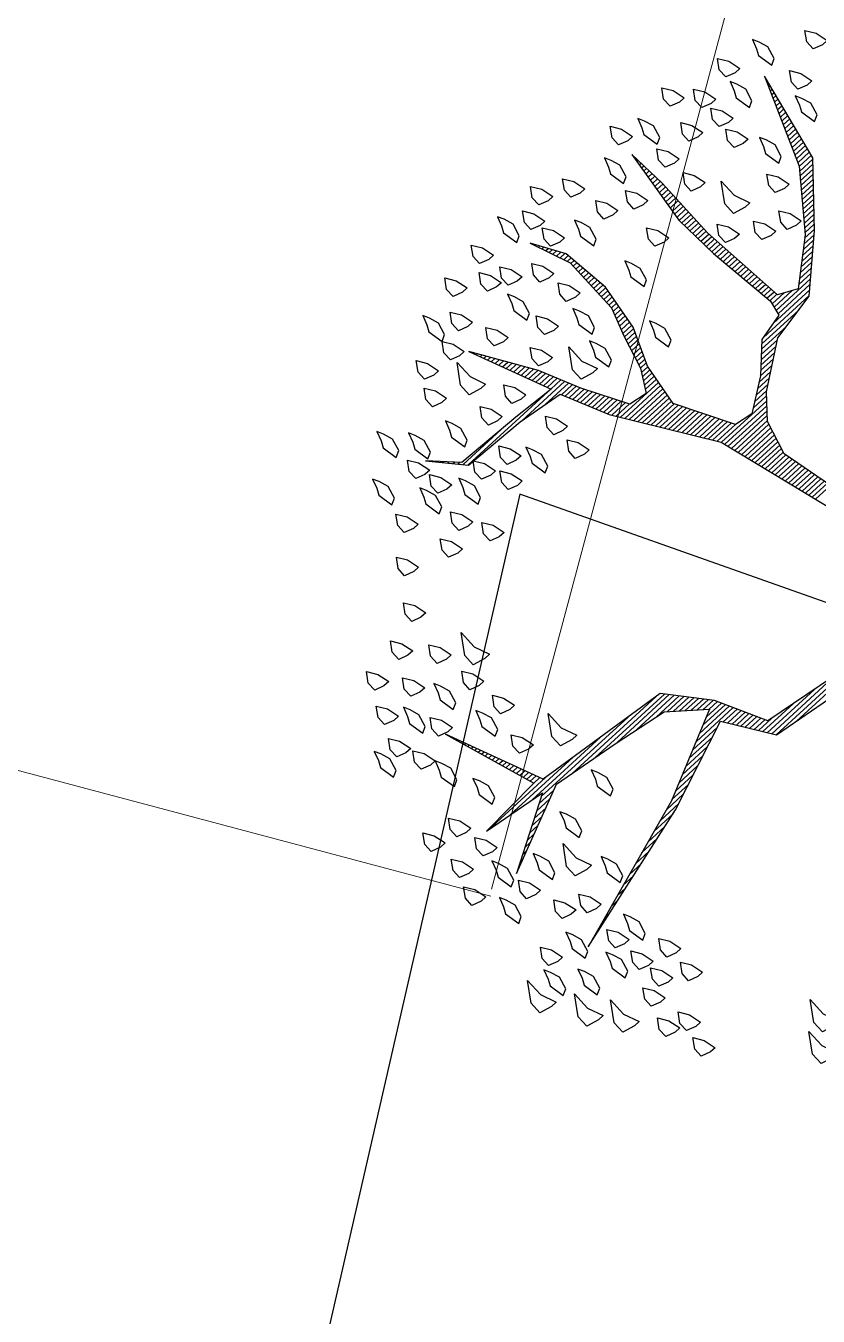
# Model space of a CAD drawing. Header units: metres. Extents: x 2 to 659295185, y -28 to 1124222152.
# Drawn here: x 654917.89 to 654931.18, y 1123193.9 to 1123215.52 of the extents above; entities that cross this region are included whole.
import ezdxf

# ---------------------------------------------------------------- set-up
doc = ezdxf.new("R2010")
doc.units = ezdxf.units.M
doc.header["$MEASUREMENT"] = 0
doc.layers.get('0').update_dxf_attribs({"linetype": 'CONTINUOUS'})
doc.layers.add('Arboles', color=3, linetype='CONTINUOUS')
doc.layers.add('MANZANA', color=30, linetype='CONTINUOUS')
doc.layers.add('LIMITE 2017 IGVSB', color=7, linetype='CONTINUOUS', lineweight=120)

# ---------------------------------------------------------------- blocks, each defined once
blk = doc.blocks.new('*X2402')
at = {"color": 0}
for p, q in [((17.5775, 17.92), (17.578, 17.92)), ((17.5814, 17.91), (17.584, 17.91)), ((17.9333, 17.91), (17.9341, 17.91)), ((17.5852, 17.9), (17.59, 17.9)), ((17.5891, 17.89), (17.596, 17.89)), ((17.5929, 17.88), (17.602, 17.88)), ((17.5967, 17.87), (17.608, 17.87)), ((17.9285, 17.87), (17.9371, 17.87)), ((17.9297, 17.88), (17.9364, 17.88)), ((17.9309, 17.89), (17.9356, 17.89)), ((17.9321, 17.9), (17.9348, 17.9)), ((17.6006, 17.86), (17.614, 17.86)), ((17.6044, 17.85), (17.62, 17.85)), ((17.6083, 17.84), (17.626, 17.84)), ((17.9249, 17.84), (17.9395, 17.84)), ((17.9261, 17.85), (17.9387, 17.85)), ((17.9273, 17.86), (17.9379, 17.86)), ((17.2621, 17.82), (17.2622, 17.82)), ((17.2663, 17.81), (17.2685, 17.81)), ((17.2706, 17.8), (17.2748, 17.8)), ((17.6121, 17.83), (17.6285, 17.83)), ((17.616, 17.82), (17.6298, 17.82)), ((17.6191, 17.81), (17.631, 17.81)), ((17.6191, 17.8), (17.6323, 17.8)), ((17.9201, 17.8), (17.9423, 17.8)), ((17.9213, 17.81), (17.9418, 17.81)), ((17.9225, 17.82), (17.941, 17.82)), ((17.9237, 17.83), (17.9402, 17.83)), ((18.3221, 17.8), (18.3275, 17.8)), ((18.3261, 17.81), (18.3296, 17.81)), ((18.33, 17.82), (18.3316, 17.82)), ((17.2748, 17.79), (17.2811, 17.79)), ((17.279, 17.78), (17.2874, 17.78)), ((17.2832, 17.77), (17.2937, 17.77)), ((17.6191, 17.79), (17.6335, 17.79)), ((17.6191, 17.78), (17.6348, 17.78)), ((17.6191, 17.77), (17.636, 17.77)), ((17.9165, 17.77), (17.9423, 17.77)), ((17.9177, 17.78), (17.9423, 17.78)), ((17.9189, 17.79), (17.9423, 17.79)), ((18.3104, 17.77), (18.3213, 17.77)), ((18.3143, 17.78), (18.3234, 17.78)), ((18.3182, 17.79), (18.3254, 17.79)), ((17.2875, 17.76), (17.3001, 17.76)), ((17.2917, 17.75), (17.3064, 17.75)), ((17.2959, 17.74), (17.3127, 17.74)), ((17.3002, 17.73), (17.319, 17.73)), ((17.6191, 17.76), (17.6373, 17.76)), ((17.6191, 17.75), (17.6385, 17.75)), ((17.6191, 17.74), (17.6398, 17.74)), ((17.6191, 17.73), (17.641, 17.73)), ((17.9117, 17.73), (17.9423, 17.73)), ((17.9129, 17.74), (17.9423, 17.74)), ((17.9141, 17.75), (17.9423, 17.75)), ((17.9153, 17.76), (17.9423, 17.76)), ((18.2946, 17.73), (18.313, 17.73)), ((18.2986, 17.74), (18.3151, 17.74)), ((18.3025, 17.75), (18.3171, 17.75)), ((18.3064, 17.76), (18.3192, 17.76)), ((17.3044, 17.72), (17.3253, 17.72)), ((17.3086, 17.71), (17.3316, 17.71)), ((17.3129, 17.7), (17.3379, 17.7)), ((17.6191, 17.72), (17.6423, 17.72)), ((17.6191, 17.71), (17.6435, 17.71)), ((17.6191, 17.7), (17.6445, 17.7)), ((17.9083, 17.7), (17.9423, 17.7)), ((17.9093, 17.71), (17.9423, 17.71)), ((17.9105, 17.72), (17.9423, 17.72)), ((18.2829, 17.7), (18.3068, 17.7)), ((18.2868, 17.71), (18.3089, 17.71)), ((18.2907, 17.72), (18.3109, 17.72)), ((16.9852, 17.68), (16.9856, 17.68)), ((16.9942, 17.67), (16.9956, 17.67)), ((17.3171, 17.69), (17.3443, 17.69)), ((17.3213, 17.68), (17.3506, 17.68)), ((17.3256, 17.67), (17.3569, 17.67)), ((17.6191, 17.69), (17.6431, 17.69)), ((17.6191, 17.68), (17.6418, 17.68)), ((17.6191, 17.67), (17.6405, 17.67)), ((17.909, 17.69), (17.9423, 17.69)), ((17.9097, 17.68), (17.9423, 17.68)), ((17.9103, 17.67), (17.9423, 17.67)), ((18.2711, 17.67), (18.3006, 17.67)), ((18.275, 17.68), (18.3027, 17.68)), ((18.2789, 17.69), (18.3047, 17.69)), ((17.0032, 17.66), (17.0056, 17.66)), ((17.0122, 17.65), (17.0156, 17.65)), ((17.0212, 17.64), (17.0256, 17.64)), ((17.0302, 17.63), (17.0356, 17.63)), ((17.3298, 17.66), (17.3632, 17.66)), ((17.334, 17.65), (17.368, 17.65)), ((17.3382, 17.64), (17.3727, 17.64)), ((17.3425, 17.63), (17.3773, 17.63)), ((17.6124, 17.63), (17.6351, 17.63)), ((17.6157, 17.64), (17.6365, 17.64)), ((17.619, 17.65), (17.6378, 17.65)), ((17.6191, 17.66), (17.6391, 17.66)), ((17.911, 17.66), (17.9423, 17.66)), ((17.9117, 17.65), (17.9423, 17.65)), ((17.9123, 17.64), (17.9423, 17.64)), ((17.913, 17.63), (17.9423, 17.63)), ((18.2554, 17.63), (18.2923, 17.63)), ((18.2593, 17.64), (18.2944, 17.64)), ((18.2632, 17.65), (18.2965, 17.65)), ((18.2671, 17.66), (18.2985, 17.66)), ((17.0392, 17.62), (17.0456, 17.62)), ((17.0482, 17.61), (17.1861, 17.61)), ((17.0572, 17.6), (17.3444, 17.6)), ((17.3467, 17.62), (17.3819, 17.62)), ((17.3509, 17.61), (17.3865, 17.61)), ((17.3552, 17.6), (17.3911, 17.6)), ((17.6024, 17.6), (17.6311, 17.6)), ((17.6057, 17.61), (17.6325, 17.61)), ((17.6091, 17.62), (17.6338, 17.62)), ((17.9137, 17.62), (17.9428, 17.62)), ((17.9143, 17.61), (17.9438, 17.61)), ((17.915, 17.6), (17.9448, 17.6)), ((18.2436, 17.6), (18.2861, 17.6)), ((18.2475, 17.61), (18.2882, 17.61)), ((18.2514, 17.62), (18.2903, 17.62)), ((17.2417, 17.59), (17.3957, 17.59)), ((17.3167, 17.58), (17.4003, 17.58)), ((17.3657, 17.57), (17.405, 17.57)), ((17.3704, 17.56), (17.4096, 17.56)), ((17.5899, 17.56), (17.6219, 17.56)), ((17.5926, 17.57), (17.6261, 17.57)), ((17.5957, 17.58), (17.6285, 17.58)), ((17.5991, 17.59), (17.6298, 17.59)), ((17.9157, 17.59), (17.9459, 17.59)), ((17.9163, 17.58), (17.9469, 17.58)), ((17.9172, 17.57), (17.9479, 17.57)), ((17.9186, 17.56), (17.949, 17.56)), ((18.2164, 17.56), (18.2628, 17.56)), ((18.2241, 17.57), (18.2717, 17.57)), ((18.2317, 17.58), (18.2805, 17.58)), ((18.2394, 17.59), (18.284, 17.59)), ((17.3751, 17.55), (17.4142, 17.55)), ((17.3797, 17.54), (17.4197, 17.54)), ((17.3844, 17.53), (17.4254, 17.53)), ((17.5817, 17.53), (17.6094, 17.53)), ((17.5844, 17.54), (17.6136, 17.54)), ((17.5872, 17.55), (17.6178, 17.55)), ((17.9199, 17.55), (17.95, 17.55)), ((17.9212, 17.54), (17.951, 17.54)), ((17.9225, 17.53), (17.9521, 17.53)), ((18.1935, 17.53), (18.2364, 17.53)), ((18.2011, 17.54), (18.2452, 17.54)), ((18.2088, 17.55), (18.254, 17.55)), ((17.3891, 17.52), (17.4311, 17.52)), ((17.3937, 17.51), (17.4369, 17.51)), ((17.3984, 17.5), (17.4426, 17.5)), ((17.4031, 17.49), (17.4483, 17.49)), ((17.5708, 17.49), (17.5928, 17.49)), ((17.5735, 17.5), (17.5969, 17.5)), ((17.5762, 17.51), (17.6011, 17.51)), ((17.579, 17.52), (17.6053, 17.52)), ((17.9238, 17.52), (17.9531, 17.52)), ((17.9251, 17.51), (17.9541, 17.51)), ((17.9264, 17.5), (17.9552, 17.5)), ((17.9277, 17.49), (17.9562, 17.49)), ((18.1629, 17.49), (18.2011, 17.49)), ((18.1706, 17.5), (18.2099, 17.5)), ((18.1782, 17.51), (18.2187, 17.51)), ((18.1858, 17.52), (18.2276, 17.52)), ((17.4077, 17.48), (17.454, 17.48)), ((17.4124, 17.47), (17.4597, 17.47)), ((17.4171, 17.46), (17.4654, 17.46)), ((17.5566, 17.46), (17.5834, 17.46)), ((17.5623, 17.47), (17.5849, 17.47)), ((17.568, 17.48), (17.5886, 17.48)), ((17.929, 17.48), (17.9572, 17.48)), ((17.9303, 17.47), (17.9583, 17.47)), ((17.9316, 17.46), (17.9593, 17.46)), ((18.14, 17.46), (18.1746, 17.46)), ((18.1476, 17.47), (18.1834, 17.47)), ((18.1553, 17.48), (18.1923, 17.48)), ((17.4217, 17.45), (17.4711, 17.45)), ((17.4276, 17.44), (17.4769, 17.44)), ((17.4343, 17.43), (17.4826, 17.43)), ((17.5394, 17.43), (17.5792, 17.43)), ((17.5452, 17.44), (17.5806, 17.44)), ((17.5509, 17.45), (17.582, 17.45)), ((17.9329, 17.45), (17.9604, 17.45)), ((17.9342, 17.44), (17.9614, 17.44)), ((17.9355, 17.43), (17.9624, 17.43)), ((18.1103, 17.43), (18.1467, 17.43)), ((18.1221, 17.44), (18.157, 17.44)), ((18.1323, 17.45), (18.1658, 17.45)), ((17.441, 17.42), (17.5777, 17.42)), ((17.4476, 17.41), (17.5763, 17.41)), ((17.4543, 17.4), (17.5749, 17.4)), ((17.461, 17.39), (17.5734, 17.39)), ((17.9368, 17.42), (17.9635, 17.42)), ((17.9381, 17.41), (17.9645, 17.41)), ((17.9394, 17.4), (17.9655, 17.4)), ((17.9407, 17.39), (17.9666, 17.39)), ((18.063, 17.39), (18.1038, 17.39)), ((18.0748, 17.4), (18.1146, 17.4)), ((18.0867, 17.41), (18.1253, 17.41)), ((18.0985, 17.42), (18.136, 17.42)), ((17.4676, 17.38), (17.572, 17.38)), ((17.4743, 17.37), (17.5706, 17.37)), ((17.481, 17.36), (17.5692, 17.36)), ((17.9387, 17.36), (18.004, 17.36)), ((17.9407, 17.37), (17.984, 17.37)), ((17.942, 17.38), (17.9676, 17.38)), ((18.0276, 17.36), (18.0717, 17.36)), ((18.0394, 17.37), (18.0824, 17.37)), ((18.0512, 17.38), (18.0931, 17.38)), ((17.4876, 17.35), (17.5695, 17.35)), ((17.4943, 17.34), (17.5751, 17.34)), ((17.501, 17.33), (17.5807, 17.33)), ((17.5076, 17.32), (17.5862, 17.32)), ((17.8637, 17.32), (18.0288, 17.32)), ((17.9087, 17.33), (18.0396, 17.33)), ((17.9347, 17.34), (18.0503, 17.34)), ((17.9367, 17.35), (18.061, 17.35)), ((17.5143, 17.31), (17.5918, 17.31)), ((17.521, 17.3), (17.5973, 17.3)), ((17.5276, 17.29), (17.6029, 17.29)), ((17.8287, 17.29), (17.887, 17.29)), ((17.8387, 17.3), (17.9283, 17.3)), ((17.8487, 17.31), (17.9816, 17.31)), ((17.5343, 17.28), (17.6084, 17.28)), ((17.541, 17.27), (17.614, 17.27)), ((17.5476, 17.26), (17.6195, 17.26)), ((17.7987, 17.26), (17.845, 17.26)), ((17.8087, 17.27), (17.859, 17.27)), ((17.8187, 17.28), (17.873, 17.28)), ((17.5543, 17.25), (17.6251, 17.25)), ((17.561, 17.24), (17.6307, 17.24)), ((17.5676, 17.23), (17.6362, 17.23)), ((17.5743, 17.22), (17.6418, 17.22)), ((17.7456, 17.22), (17.789, 17.22)), ((17.7599, 17.23), (17.803, 17.23)), ((17.7741, 17.24), (17.817, 17.24)), ((17.7884, 17.25), (17.831, 17.25)), ((17.581, 17.21), (17.6473, 17.21)), ((17.5876, 17.2), (17.6529, 17.2)), ((17.5939, 17.19), (17.7568, 17.19)), ((17.717, 17.2), (17.7653, 17.2)), ((17.7313, 17.21), (17.775, 17.21)), ((17.5968, 17.18), (17.7482, 17.18)), ((17.5998, 17.17), (17.7396, 17.17)), ((17.6027, 17.16), (17.731, 17.16)), ((17.6056, 17.15), (17.7225, 17.15)), ((17.6085, 17.14), (17.7189, 17.14)), ((17.6115, 17.13), (17.7161, 17.13)), ((17.6144, 17.12), (17.7134, 17.12)), ((16.5321, 17.11), (16.5325, 17.11)), ((16.5355, 17.1), (16.5367, 17.1)), ((16.5388, 17.09), (16.5409, 17.09)), ((16.5421, 17.08), (16.5451, 17.08)), ((17.6173, 17.11), (17.7107, 17.11)), ((17.6203, 17.1), (17.7079, 17.1)), ((17.6232, 17.09), (17.7052, 17.09)), ((17.6261, 17.08), (17.7025, 17.08)), ((16.5454, 17.07), (16.5493, 17.07)), ((16.5488, 17.06), (16.5535, 17.06)), ((16.5521, 17.05), (16.5577, 17.05)), ((17.629, 17.07), (17.6998, 17.07)), ((17.632, 17.06), (17.697, 17.06)), ((17.6349, 17.05), (17.6968, 17.05)), ((16.5554, 17.04), (16.5619, 17.04)), ((16.5588, 17.03), (16.566, 17.03)), ((16.5621, 17.02), (16.5702, 17.02)), ((17.6378, 17.04), (17.6992, 17.04)), ((17.6407, 17.03), (17.7015, 17.03)), ((17.6437, 17.02), (17.7039, 17.02)), ((16.5654, 17.01), (16.5744, 17.01)), ((16.5688, 17), (16.5786, 17)), ((16.5721, 16.99), (16.5828, 16.99)), ((16.5754, 16.98), (16.587, 16.98)), ((17.6466, 17.01), (17.7062, 17.01)), ((17.6495, 17), (17.7086, 17)), ((17.6524, 16.99), (17.7109, 16.99)), ((17.6554, 16.98), (17.7133, 16.98)), ((16.5788, 16.97), (16.5912, 16.97)), ((16.5821, 16.96), (16.5954, 16.96)), ((16.5854, 16.95), (16.5996, 16.95)), ((17.6583, 16.97), (17.7156, 16.97)), ((17.6612, 16.96), (17.718, 16.96)), ((17.6642, 16.95), (17.7204, 16.95)), ((16.5888, 16.94), (16.6038, 16.94)), ((16.5921, 16.93), (16.608, 16.93)), ((16.5954, 16.92), (16.6122, 16.92)), ((16.5988, 16.91), (16.6164, 16.91)), ((17.6671, 16.94), (17.7227, 16.94)), ((17.67, 16.93), (17.7251, 16.93)), ((17.6729, 16.92), (17.7274, 16.92)), ((17.6759, 16.91), (17.7298, 16.91)), ((16.6021, 16.9), (16.6206, 16.9)), ((16.6054, 16.89), (16.6248, 16.89)), ((16.6088, 16.88), (16.629, 16.88)), ((16.443, 16.85), (16.6488, 16.85)), ((16.513, 16.84), (16.7388, 16.84)), ((16.6121, 16.87), (16.6331, 16.87)), ((16.6154, 16.86), (16.6373, 16.86)), ((16.583, 16.83), (16.8288, 16.83)), ((16.5885, 16.81), (16.6422, 16.81)), ((16.6062, 16.82), (16.9188, 16.82)), ((16.7083, 16.81), (17.0088, 16.81)), ((16.5355, 16.78), (16.5722, 16.78)), ((16.5531, 16.79), (16.5956, 16.79)), ((16.5708, 16.8), (16.6189, 16.8)), ((16.7816, 16.8), (17.0309, 16.8)), ((16.8532, 16.79), (17.0394, 16.79)), ((16.9132, 16.78), (17.0478, 16.78)), ((16.4647, 16.74), (16.4789, 16.74)), ((16.4824, 16.75), (16.5022, 16.75)), ((16.5001, 16.76), (16.5256, 16.76)), ((16.5178, 16.77), (16.5489, 16.77)), ((16.9732, 16.77), (17.0563, 16.77)), ((17.0054, 16.76), (17.0647, 16.76)), ((17.0177, 16.75), (17.0732, 16.75)), ((17.0299, 16.74), (17.0817, 16.74)), ((16.4293, 16.72), (16.4322, 16.72)), ((16.447, 16.73), (16.4556, 16.73)), ((17.0421, 16.73), (17.0901, 16.73)), ((17.0543, 16.72), (17.0986, 16.72)), ((17.0665, 16.71), (17.1071, 16.71)), ((17.0504, 16.67), (17.1313, 16.67)), ((17.0719, 16.68), (17.1263, 16.68)), ((17.0788, 16.7), (17.1155, 16.7)), ((17.091, 16.69), (17.1213, 16.69)), ((16.9858, 16.64), (17.0741, 16.64)), ((17.0073, 16.65), (17.1413, 16.65)), ((17.0288, 16.66), (17.1363, 16.66)), ((17.0964, 16.64), (17.1463, 16.64)), ((16.8996, 16.6), (16.9686, 16.6)), ((16.9211, 16.61), (16.995, 16.61)), ((16.9427, 16.62), (17.0214, 16.62)), ((16.9642, 16.63), (17.0477, 16.63)), ((17.1031, 16.63), (17.1513, 16.63)), ((17.1097, 16.62), (17.1563, 16.62)), ((17.1164, 16.61), (17.1613, 16.61)), ((17.1231, 16.6), (17.1663, 16.6)), ((16.8265, 16.57), (16.8895, 16.57)), ((16.8565, 16.58), (16.9159, 16.58)), ((16.8781, 16.59), (16.9423, 16.59)), ((17.1297, 16.59), (17.1713, 16.59)), ((17.1364, 16.58), (17.1763, 16.58)), ((17.1431, 16.57), (17.1813, 16.57)), ((16.7328, 16.54), (16.7955, 16.54)), ((16.764, 16.55), (16.8332, 16.55)), ((16.7953, 16.56), (16.8632, 16.56)), ((17.1497, 16.56), (17.1971, 16.56)), ((17.1564, 16.55), (17.2651, 16.55)), ((17.163, 16.54), (17.3331, 16.54)), ((16.6078, 16.5), (16.6447, 16.5)), ((16.639, 16.51), (16.6824, 16.51)), ((16.6703, 16.52), (16.7201, 16.52)), ((16.7015, 16.53), (16.7578, 16.53)), ((17.1697, 16.53), (17.401, 16.53)), ((17.1764, 16.52), (17.469, 16.52)), ((17.2412, 16.51), (17.7938, 16.51)), ((16.514, 16.47), (16.5317, 16.47)), ((16.5453, 16.48), (16.5693, 16.48)), ((16.5765, 16.49), (16.607, 16.49)), ((16.4515, 16.45), (16.4563, 16.45)), ((16.4828, 16.46), (16.494, 16.46))]:
    blk.add_line(p, q, dxfattribs=at)
blk = doc.blocks.new('ARBUSTO6')
at = {"layer": 'Arboles'}
for points in [[(-0.2769, 1.4579), (-0.3024, 1.4664), (-0.3024, 1.492), (-0.2854, 1.5175), (-0.2684, 1.492), (-0.2599, 1.4579)], [(-0.1919, 1.5005), (-0.2004, 1.4834), (-0.1919, 1.4409), (-0.1748, 1.4494), (-0.1663, 1.4834), (-0.1748, 1.509), (-0.1833, 1.526)], [(-0.0558, 1.4664), (-0.0813, 1.4749), (-0.0813, 1.5005), (-0.0643, 1.526), (-0.0473, 1.5005), (-0.0388, 1.4664)], [(-0.3874, 1.4409), (-0.413, 1.4494), (-0.413, 1.4749), (-0.3959, 1.5005), (-0.3789, 1.4749), (-0.3704, 1.4409)], [(-0.1153, 1.4324), (-0.1408, 1.4409), (-0.1408, 1.4664), (-0.1238, 1.492), (-0.1068, 1.4664), (-0.0983, 1.4324)], [(0.0207, 1.4239), (-0.0048, 1.4324), (-0.0048, 1.4579), (0.0122, 1.4834), (0.0293, 1.4579), (0.0378, 1.4239)], [(0.2078, 1.4409), (0.1823, 1.4494), (0.1823, 1.4749), (0.1993, 1.5005), (0.2163, 1.4749), (0.2248, 1.4409)], [(0.3779, 1.4239), (0.3524, 1.4324), (0.3524, 1.4579), (0.3694, 1.4834), (0.3864, 1.4579), (0.3949, 1.4239)], [(-0.515, 1.4409), (-0.5235, 1.4239), (-0.515, 1.3814), (-0.498, 1.3899), (-0.4895, 1.4239), (-0.498, 1.4494), (-0.5065, 1.4664)], [(-0.3109, 1.3899), (-0.3364, 1.3984), (-0.3364, 1.4239), (-0.3194, 1.4494), (-0.3024, 1.4239), (-0.2939, 1.3899)], [(0.1228, 1.4239), (0.1143, 1.4069), (0.1228, 1.3644), (0.1398, 1.3729), (0.1483, 1.4069), (0.1398, 1.4324), (0.1313, 1.4494)], [(0.2589, 1.4409), (0.2504, 1.4239), (0.2589, 1.3814), (0.2759, 1.3899), (0.2844, 1.4239), (0.2759, 1.4494), (0.2674, 1.4664)], [(0.5395, 1.3814), (0.514, 1.3899), (0.514, 1.4154), (0.531, 1.4409), (0.548, 1.4154), (0.5565, 1.3814)], [(-0.4385, 1.3644), (-0.464, 1.3729), (-0.464, 1.3984), (-0.447, 1.4239), (-0.43, 1.3984), (-0.4215, 1.3644)], [(-0.2599, 1.3644), (-0.2854, 1.3729), (-0.2854, 1.3984), (-0.2684, 1.4239), (-0.2514, 1.3984), (-0.2429, 1.3644)], [(-0.1068, 1.3644), (-0.1323, 1.3729), (-0.1323, 1.3984), (-0.1153, 1.4239), (-0.0983, 1.3984), (-0.0898, 1.3644)], [(0.4374, 1.3644), (0.4119, 1.3729), (0.4119, 1.3984), (0.4289, 1.4239), (0.4459, 1.3984), (0.4544, 1.3644)], [(0.6245, 1.3899), (0.616, 1.3729), (0.6245, 1.3304), (0.6415, 1.3389), (0.65, 1.3729), (0.6415, 1.3984), (0.633, 1.4154)], [(-0.5915, 1.3304), (-0.617, 1.3389), (-0.617, 1.3644), (-0.6, 1.3899), (-0.583, 1.3644), (-0.5745, 1.3304)], [(-0.5065, 1.3219), (-0.532, 1.3304), (-0.532, 1.3559), (-0.515, 1.3814), (-0.498, 1.3559), (-0.4895, 1.3219)], [(-0.1919, 1.3134), (-0.2174, 1.3219), (-0.2174, 1.3474), (-0.2004, 1.3729), (-0.1833, 1.3474), (-0.1748, 1.3134)], [(-0.0473, 1.3559), (-0.0558, 1.3389), (-0.0473, 1.2964), (-0.0303, 1.3049), (-0.0218, 1.3389), (-0.0303, 1.3644), (-0.0388, 1.3814)], [(0.0463, 1.3219), (0.0207, 1.3304), (0.0207, 1.3559), (0.0378, 1.3814), (0.0548, 1.3559), (0.0633, 1.3219)], [(0.2589, 1.3134), (0.2333, 1.3219), (0.2333, 1.3474), (0.2504, 1.3729), (0.2674, 1.3474), (0.2759, 1.3134)], [(0.3524, 1.3219), (0.3269, 1.3304), (0.3269, 1.3559), (0.3439, 1.3814), (0.3609, 1.3559), (0.3694, 1.3219)], [(0.5055, 1.3474), (0.497, 1.3304), (0.5055, 1.2879), (0.5225, 1.2964), (0.531, 1.3304), (0.5225, 1.3559), (0.514, 1.3729)], [(-0.3109, 1.3304), (-0.3194, 1.3134), (-0.3109, 1.2708), (-0.2939, 1.2793), (-0.2854, 1.3134), (-0.2939, 1.3389), (-0.3024, 1.3559)], [(0.1228, 1.2879), (0.0973, 1.2964), (0.0973, 1.3219), (0.1143, 1.3474), (0.1313, 1.3219), (0.1398, 1.2879)], [(0.4374, 1.2964), (0.4119, 1.3049), (0.4119, 1.3304), (0.4289, 1.3559), (0.4459, 1.3304), (0.4544, 1.2964)], [(0.7606, 1.2793), (0.7351, 1.2879), (0.7351, 1.3134), (0.7521, 1.3389), (0.7691, 1.3134), (0.7776, 1.2793)], [(-0.8126, 1.2964), (-0.8211, 1.2793), (-0.8126, 1.2368), (-0.7956, 1.2453), (-0.7871, 1.2793), (-0.7956, 1.3049), (-0.8041, 1.3219)], [(-0.6256, 1.2623), (-0.6511, 1.2708), (-0.6511, 1.2964), (-0.6341, 1.3219), (-0.617, 1.2964), (-0.6085, 1.2623)], [(-0.5235, 1.2198), (-0.5575, 1.2283), (-0.5575, 1.2623), (-0.5235, 1.3134), (-0.5235, 1.2623), (-0.5065, 1.2198)], [(-0.3959, 1.2708), (-0.4215, 1.2793), (-0.4215, 1.3049), (-0.4044, 1.3304), (-0.3874, 1.3049), (-0.3789, 1.2708)], [(-0.1748, 1.2283), (-0.2004, 1.2368), (-0.2004, 1.2623), (-0.1833, 1.2879), (-0.1663, 1.2623), (-0.1578, 1.2283)], [(0.2674, 1.2198), (0.2418, 1.2283), (0.2418, 1.2538), (0.2589, 1.2793), (0.2759, 1.2538), (0.2844, 1.2198)], [(0.4289, 1.2283), (0.4034, 1.2368), (0.4034, 1.2623), (0.4204, 1.2879), (0.4374, 1.2623), (0.4459, 1.2283)], [(0.6585, 1.2283), (0.633, 1.2368), (0.633, 1.2623), (0.65, 1.2879), (0.667, 1.2623), (0.6755, 1.2283)], [(-0.9062, 1.2113), (-0.9147, 1.1943), (-0.9062, 1.1518), (-0.8892, 1.1603), (-0.8807, 1.1943), (-0.8892, 1.2198), (-0.8977, 1.2368)], [(-0.7531, 1.2368), (-0.7616, 1.2198), (-0.7531, 1.1773), (-0.7361, 1.1858), (-0.7276, 1.2198), (-0.7361, 1.2453), (-0.7446, 1.2623)], [(-0.2769, 1.2028), (-0.3024, 1.2113), (-0.3024, 1.2368), (-0.2854, 1.2623), (-0.2684, 1.2368), (-0.2599, 1.2028)], [(0.0973, 1.1773), (0.0718, 1.1858), (0.0718, 1.2113), (0.0888, 1.2368), (0.1058, 1.2113), (0.1143, 1.1773)], [(-0.7871, 1.1518), (-0.8126, 1.1603), (-0.8126, 1.1858), (-0.7956, 1.2113), (-0.7786, 1.1858), (-0.7701, 1.1518)], [(-0.6596, 1.1943), (-0.6681, 1.1773), (-0.6596, 1.1348), (-0.6426, 1.1433), (-0.6341, 1.1773), (-0.6426, 1.2028), (-0.6511, 1.2198)], [(-0.3449, 1.1518), (-0.3704, 1.1603), (-0.3704, 1.1858), (-0.3534, 1.2113), (-0.3364, 1.1858), (-0.3279, 1.1518)], [(-0.2089, 1.1858), (-0.2174, 1.1688), (-0.2089, 1.1263), (-0.1919, 1.1348), (-0.1833, 1.1688), (-0.1919, 1.1943), (-0.2004, 1.2113)], [(-0.0218, 1.1858), (-0.0303, 1.1688), (-0.0218, 1.1263), (-0.0048, 1.1348), (0.0037, 1.1688), (-0.0048, 1.1943), (-0.0133, 1.2113)], [(0.463, 1.1858), (0.4544, 1.1688), (0.463, 1.1263), (0.48, 1.1348), (0.4885, 1.1688), (0.48, 1.1943), (0.4715, 1.2113)], [(0.6075, 1.2028), (0.599, 1.1858), (0.6075, 1.1433), (0.6245, 1.1518), (0.633, 1.1858), (0.6245, 1.2113), (0.616, 1.2283)], [(-0.549, 1.1263), (-0.5745, 1.1348), (-0.5745, 1.1603), (-0.5575, 1.1858), (-0.5405, 1.1603), (-0.532, 1.1263)], [(-0.464, 1.1263), (-0.4895, 1.1348), (-0.4895, 1.1603), (-0.4725, 1.1858), (-0.4555, 1.1603), (-0.447, 1.1263)], [(0.3184, 1.1008), (0.2844, 1.1093), (0.2844, 1.1433), (0.3184, 1.1943), (0.3184, 1.1433), (0.3354, 1.1008)], [(-0.8296, 1.1093), (-0.8381, 1.0923), (-0.8296, 1.0497), (-0.8126, 1.0582), (-0.8041, 1.0923), (-0.8126, 1.1178), (-0.8211, 1.1348)], [(-0.7701, 1.0838), (-0.7956, 1.0923), (-0.7956, 1.1178), (-0.7786, 1.1433), (-0.7616, 1.1178), (-0.7531, 1.0838)], [(-0.2769, 1.0497), (-0.3109, 1.0582), (-0.3109, 1.0923), (-0.2769, 1.1433), (-0.2769, 1.0923), (-0.2599, 1.0497)], [(-0.9062, 1.0667), (-0.9317, 1.0753), (-0.9317, 1.1008), (-0.9147, 1.1263), (-0.8977, 1.1008), (-0.8892, 1.0667)], [(-0.2344, 1.0923), (-0.2429, 1.0753), (-0.2344, 1.0327), (-0.2174, 1.0412), (-0.2089, 1.0753), (-0.2174, 1.1008), (-0.2259, 1.1178)], [(0.2418, 1.0582), (0.2163, 1.0667), (0.2163, 1.0923), (0.2333, 1.1178), (0.2504, 1.0923), (0.2589, 1.0582)], [(0.4289, 1.0667), (0.4034, 1.0753), (0.4034, 1.1008), (0.4204, 1.1263), (0.4374, 1.1008), (0.4459, 1.0667)], [(-0.7361, 1.0582), (-0.7446, 1.0412), (-0.7361, 0.9987), (-0.7191, 1.0072), (-0.7106, 1.0412), (-0.7191, 1.0667), (-0.7276, 1.0838)], [(-0.6596, 1.0327), (-0.6851, 1.0412), (-0.6851, 1.0667), (-0.6681, 1.0923), (-0.6511, 1.0667), (-0.6426, 1.0327)], [(-0.583, 1.0157), (-0.6085, 1.0242), (-0.6085, 1.0497), (-0.5915, 1.0753), (-0.5745, 1.0497), (-0.566, 1.0157)], [(-0.9827, 0.9817), (-1.0082, 0.9902), (-1.0082, 1.0157), (-0.9912, 1.0412), (-0.9742, 1.0157), (-0.9657, 0.9817)], [(-0.7956, 0.9732), (-0.8211, 0.9817), (-0.8211, 1.0072), (-0.8041, 1.0327), (-0.7871, 1.0072), (-0.7786, 0.9732)], [(-0.4385, 0.9902), (-0.464, 0.9987), (-0.464, 1.0242), (-0.447, 1.0497), (-0.43, 1.0242), (-0.4215, 0.9902)], [(-0.0813, 1.0242), (-0.0898, 1.0072), (-0.0813, 0.9647), (-0.0643, 0.9732), (-0.0558, 1.0072), (-0.0643, 1.0327), (-0.0728, 1.0497)], [(0.3184, 0.9987), (0.2929, 1.0072), (0.2929, 1.0327), (0.3099, 1.0582), (0.3269, 1.0327), (0.3354, 0.9987)], [(0.3864, 0.9732), (0.3609, 0.9817), (0.3609, 1.0072), (0.3779, 1.0327), (0.3949, 1.0072), (0.4034, 0.9732)], [(-0.8637, 0.9392), (-0.8892, 0.9477), (-0.8892, 0.9732), (-0.8722, 0.9987), (-0.8552, 0.9732), (-0.8467, 0.9392)], [(-0.6256, 0.9647), (-0.6511, 0.9732), (-0.6511, 0.9987), (-0.6341, 1.0242), (-0.617, 0.9987), (-0.6085, 0.9647)], [(-0.549, 0.9987), (-0.5575, 0.9817), (-0.549, 0.9392), (-0.532, 0.9477), (-0.5235, 0.9817), (-0.532, 1.0072), (-0.5405, 1.0242)], [(-0.4385, 0.9052), (-0.464, 0.9137), (-0.464, 0.9392), (-0.447, 0.9647), (-0.43, 0.9392), (-0.4215, 0.9052)], [(-1.0507, 0.8797), (-1.0763, 0.8882), (-1.0763, 0.9137), (-1.0593, 0.9392), (-1.0422, 0.9137), (-1.0337, 0.8797)], [(-0.7531, 0.8967), (-0.7786, 0.9052), (-0.7786, 0.9307), (-0.7616, 0.9562), (-0.7446, 0.9307), (-0.7361, 0.8967)], [(-1.2463, 0.8116), (-1.2718, 0.8201), (-1.2718, 0.8456), (-1.2548, 0.8712), (-1.2378, 0.8456), (-1.2293, 0.8116)], [(-1.1443, 0.8286), (-1.1698, 0.8371), (-1.1698, 0.8626), (-1.1528, 0.8882), (-1.1358, 0.8626), (-1.1273, 0.8286)], [(-1.1868, 0.7351), (-1.2123, 0.7436), (-1.2123, 0.7691), (-1.1953, 0.7946), (-1.1783, 0.7691), (-1.1698, 0.7351)], [(-1.0763, 0.7521), (-1.1018, 0.7606), (-1.1018, 0.7861), (-1.0848, 0.8116), (-1.0678, 0.7861), (-1.0593, 0.7521)], [(-1.2889, 0.7266), (-1.3144, 0.7351), (-1.3144, 0.7606), (-1.2974, 0.7861), (-1.2804, 0.7606), (-1.2718, 0.7266)], [(-0.9997, 0.6841), (-1.0337, 0.6926), (-1.0337, 0.7266), (-0.9997, 0.7776), (-0.9997, 0.7266), (-0.9827, 0.6841)], [(-1.2548, 0.7096), (-1.2633, 0.6926), (-1.2548, 0.65), (-1.2378, 0.6586), (-1.2293, 0.6926), (-1.2378, 0.7181), (-1.2463, 0.7351)], [(-1.1528, 0.7011), (-1.1613, 0.6841), (-1.1528, 0.6415), (-1.1358, 0.65), (-1.1273, 0.6841), (-1.1358, 0.7096), (-1.1443, 0.7266)], [(-1.3909, 0.6756), (-1.3994, 0.6586), (-1.3909, 0.616), (-1.3739, 0.6245), (-1.3654, 0.6586), (-1.3739, 0.6841), (-1.3824, 0.7011)], [(-1.3229, 0.6415), (-1.3484, 0.65), (-1.3484, 0.6756), (-1.3314, 0.7011), (-1.3144, 0.6756), (-1.3059, 0.6415)], [(-1.0593, 0.6415), (-1.0848, 0.65), (-1.0848, 0.6756), (-1.0678, 0.7011), (-1.0507, 0.6756), (-1.0422, 0.6415)], [(-1.2038, 0.6075), (-1.2293, 0.616), (-1.2293, 0.6415), (-1.2123, 0.6671), (-1.1953, 0.6415), (-1.1868, 0.6075)], [(-1.2974, 0.5735), (-1.3229, 0.582), (-1.3229, 0.6075), (-1.3059, 0.633), (-1.2889, 0.6075), (-1.2804, 0.5735)], [(-1.1188, 0.5735), (-1.1273, 0.5565), (-1.1188, 0.514), (-1.1018, 0.5225), (-1.0933, 0.5565), (-1.1018, 0.582), (-1.1103, 0.599)], [(-1.0422, 0.5395), (-1.0678, 0.548), (-1.0678, 0.5735), (-1.0507, 0.599), (-1.0337, 0.5735), (-1.0252, 0.5395)], [(-1.2889, 0.548), (-1.2974, 0.531), (-1.2889, 0.4885), (-1.2718, 0.497), (-1.2633, 0.531), (-1.2718, 0.5565), (-1.2804, 0.5735)], [(-1.0763, 0.4289), (-1.1018, 0.4374), (-1.1018, 0.463), (-1.0848, 0.4885), (-1.0678, 0.463), (-1.0593, 0.4289)], [(-1.4249, 0.3949), (-1.4504, 0.4034), (-1.4504, 0.4289), (-1.4334, 0.4545), (-1.4164, 0.4289), (-1.4079, 0.3949)], [(-1.2463, 0.4459), (-1.2548, 0.4289), (-1.2463, 0.3864), (-1.2293, 0.3949), (-1.2208, 0.4289), (-1.2293, 0.4545), (-1.2378, 0.4715)], [(-0.9742, 0.3694), (-1.0082, 0.3779), (-1.0082, 0.4119), (-0.9742, 0.463), (-0.9742, 0.4119), (-0.9572, 0.3694)], [(-1.3484, 0.3779), (-1.3739, 0.3864), (-1.3739, 0.4119), (-1.3569, 0.4374), (-1.3399, 0.4119), (-1.3314, 0.3779)], [(-1.4164, 0.2929), (-1.4419, 0.3014), (-1.4419, 0.3269), (-1.4249, 0.3524), (-1.4079, 0.3269), (-1.3994, 0.2929)], [(-1.3314, 0.2929), (-1.3569, 0.3014), (-1.3569, 0.3269), (-1.3399, 0.3524), (-1.3229, 0.3269), (-1.3144, 0.2929)], [(-1.4419, 0.2163), (-1.4674, 0.2248), (-1.4674, 0.2504), (-1.4504, 0.2759), (-1.4334, 0.2504), (-1.4249, 0.2163)], [(-1.3569, 0.2504), (-1.3654, 0.2333), (-1.3569, 0.1908), (-1.3399, 0.1993), (-1.3314, 0.2333), (-1.3399, 0.2589), (-1.3484, 0.2759)], [(-0.9997, 0.2504), (-1.0082, 0.2333), (-0.9997, 0.1908), (-0.9827, 0.1993), (-0.9742, 0.2333), (-0.9827, 0.2589), (-0.9912, 0.2759)], [(-1.1358, 0.2248), (-1.1443, 0.2078), (-1.1358, 0.1653), (-1.1188, 0.1738), (-1.1103, 0.2078), (-1.1188, 0.2333), (-1.1273, 0.2504)], [(-1.2633, 0.1908), (-1.2718, 0.1738), (-1.2633, 0.1313), (-1.2463, 0.1398), (-1.2378, 0.1738), (-1.2463, 0.1993), (-1.2548, 0.2163)], [(-1.4079, 0.1653), (-1.4164, 0.1483), (-1.4079, 0.1058), (-1.3909, 0.1143), (-1.3824, 0.1483), (-1.3909, 0.1738), (-1.3994, 0.1908)], [(-1.3229, 0.1313), (-1.3484, 0.1398), (-1.3484, 0.1653), (-1.3314, 0.1908), (-1.3144, 0.1653), (-1.3059, 0.1313)], [(-1.1783, 0.0888), (-1.2123, 0.0973), (-1.2123, 0.1313), (-1.1783, 0.1823), (-1.1783, 0.1313), (-1.1613, 0.0888)], [(-1.2889, 0.0292), (-1.3144, 0.0378), (-1.3144, 0.0633), (-1.2974, 0.0888), (-1.2804, 0.0633), (-1.2718, 0.0292)], [(-1.1358, 0.0633), (-1.1443, 0.0463), (-1.1358, 0.0037), (-1.1188, 0.0122), (-1.1103, 0.0463), (-1.1188, 0.0718), (-1.1273, 0.0888)], [(-1.2293, -0.0048), (-1.2548, 0.0037), (-1.2548, 0.0292), (-1.2378, 0.0548), (-1.2208, 0.0292), (-1.2123, -0.0048)], [(-1.3994, -0.0388), (-1.4249, -0.0303), (-1.4249, -0.0048), (-1.4079, 0.0207), (-1.3909, -0.0048), (-1.3824, -0.0388)], [(-1.3399, -0.0218), (-1.3484, -0.0388), (-1.3399, -0.0813), (-1.3229, -0.0728), (-1.3144, -0.0388), (-1.3229, -0.0133), (-1.3314, 0.0037)], [(-1.493, -0.1153), (-1.527, -0.1068), (-1.527, -0.0728), (-1.493, -0.0218), (-1.493, -0.0728), (-1.4759, -0.1153)], [(-1.4504, -0.0558), (-1.4589, -0.0728), (-1.4504, -0.1153), (-1.4334, -0.1068), (-1.4249, -0.0728), (-1.4334, -0.0473), (-1.4419, -0.0303)], [(-1.2378, -0.1238), (-1.2633, -0.1153), (-1.2633, -0.0898), (-1.2463, -0.0643), (-1.2293, -0.0898), (-1.2208, -0.1238)], [(-1.1953, -0.0898), (-1.2038, -0.1068), (-1.1953, -0.1493), (-1.1783, -0.1408), (-1.1698, -0.1068), (-1.1783, -0.0813), (-1.1868, -0.0643)], [(-1.3824, -0.1153), (-1.3909, -0.1323), (-1.3824, -0.1748), (-1.3654, -0.1663), (-1.3569, -0.1323), (-1.3654, -0.1068), (-1.3739, -0.0898)], [(-1.4249, -0.2259), (-1.4589, -0.2174), (-1.4589, -0.1834), (-1.4249, -0.1323), (-1.4249, -0.1834), (-1.4079, -0.2259)], [(-1.2974, -0.1323), (-1.3059, -0.1493), (-1.2974, -0.1919), (-1.2804, -0.1834), (-1.2718, -0.1493), (-1.2804, -0.1238), (-1.2889, -0.1068)], [(-1.2293, -0.2089), (-1.2548, -0.2004), (-1.2548, -0.1748), (-1.2378, -0.1493), (-1.2208, -0.1748), (-1.2123, -0.2089)], [(-1.1528, -0.2344), (-1.1783, -0.2259), (-1.1783, -0.2004), (-1.1613, -0.1748), (-1.1443, -0.2004), (-1.1358, -0.2344)], [(-1.3654, -0.3024), (-1.3994, -0.2939), (-1.3994, -0.2599), (-1.3654, -0.2089), (-1.3654, -0.2599), (-1.3484, -0.3024)], [(-1.2208, -0.2769), (-1.2463, -0.2684), (-1.2463, -0.2429), (-1.2293, -0.2174), (-1.2123, -0.2429), (-1.2038, -0.2769)], [(-1.2718, -0.3024), (-1.2974, -0.2939), (-1.2974, -0.2684), (-1.2804, -0.2429), (-1.2633, -0.2684), (-1.2548, -0.3024)], [(-1.1528, -0.3194), (-1.1783, -0.3109), (-1.1783, -0.2854), (-1.1613, -0.2599), (-1.1443, -0.2854), (-1.1358, -0.3194)], [(-1.2974, -0.3875), (-1.3229, -0.3789), (-1.3229, -0.3534), (-1.3059, -0.3279), (-1.2889, -0.3534), (-1.2804, -0.3875)], [(-1.2463, -0.413), (-1.2718, -0.4045), (-1.2718, -0.3789), (-1.2548, -0.3534), (-1.2378, -0.3789), (-1.2293, -0.413)], [(-1.2633, -0.4895), (-1.2889, -0.481), (-1.2889, -0.4555), (-1.2718, -0.43), (-1.2548, -0.4555), (-1.2463, -0.4895)], [(-0.9742, -0.6596), (-1.0082, -0.6511), (-1.0082, -0.6171), (-0.9742, -0.566), (-0.9742, -0.6171), (-0.9572, -0.6596)], [(-1.0337, -0.7191), (-1.0678, -0.7106), (-1.0678, -0.6766), (-1.0337, -0.6256), (-1.0337, -0.6766), (-1.0167, -0.7191)]]:
    blk.add_lwpolyline(points, close=True, dxfattribs=at)
at = {"layer": 'Arboles', "color": 7}
for points in [[(-0.2684, 0.0122), (-0.5575, 0.0548), (-0.6256, 0.1908), (-0.7191, 0.3014), (-1.1018, 0.3439), (-1.2123, 0.6075), (-1.1273, 0.3524), (-1.3059, 0.3439), (-1.1273, 0.3184), (-1.3229, 0.2078), (-1.0848, 0.3099), (-0.8977, 0.2844), (-0.7446, 0.2589), (-0.6511, 0.1823), (-0.8892, 0.0718), (-1.3144, -0.0643), (-0.8977, 0.0463), (-0.6511, 0.1398), (-0.566, 0.0122), (-0.2684, -0.0303)], [(-0.0133, 0.4034), (-0.0473, 0.548), (-0.0218, 0.6415), (0.0293, 0.7011), (0.1483, 0.7861), (0.2844, 0.8116), (0.4119, 0.9307), (0.5395, 1.0753), (0.5905, 1.3219), (0.497, 1.0838), (0.3864, 0.9392), (0.2759, 0.8456), (0.2248, 0.8712), (0.1993, 1.1178), (0.1993, 1.2964), (0.1908, 1.4069), (0.1653, 1.1943), (0.1738, 1.0667), (0.1993, 0.8712), (0.1908, 0.8286), (0.1143, 0.8116), (0.0463, 0.7436), (-0.0388, 0.6841), (-0.0898, 0.6926), (-0.1748, 0.8456), (-0.1578, 0.9647), (-0.1153, 1.0667), (-0.0983, 1.1943), (-0.1153, 1.3304), (-0.1663, 1.4154), (-0.1238, 1.3049), (-0.1238, 1.1433), (-0.1493, 1.0667), (-0.1748, 0.9732), (-0.2089, 0.9137), (-0.2599, 0.9222), (-0.3279, 1.0412), (-0.3789, 1.1518), (-0.481, 1.3134), (-0.3874, 1.0923), (-0.5065, 1.1008), (-0.6936, 1.1093), (-0.7616, 1.1773), (-0.6851, 1.0923), (-0.5065, 1.0838), (-0.3789, 1.0667), (-0.3194, 0.9392), (-0.1493, 0.6841), (-0.0473, 0.3354)]]:
    blk.add_lwpolyline(points, dxfattribs=at)
at = {"layer": 'Arboles'}
blk.add_blockref('*X2402', (-17.7429, -16.5069), dxfattribs=at)

msp = doc.modelspace()

# ---------------------------------------------------------------- linework, layer by layer
at = {"layer": 'LIMITE 2017 IGVSB', "lineweight": 0}
for p, q in [((654931.3896, 1123222.3092), (654925.7019, 1123201.0552)), ((654880.8637, 1123212.8677), (654925.6907, 1123200.9355))]:
    msp.add_line(p, q, dxfattribs=at)
at = {"layer": 'MANZANA'}
msp.add_lwpolyline([(654929.3473, 1123168.938), (654957.1661, 1123161.8953), (654967.0259, 1123193.2354), (654926.1781, 1123207.673), (654918.4311, 1123173.8679), (654929.3473, 1123168.938)], dxfattribs=at)
msp.add_lwpolyline([(654929.3473, 1123168.938), (654957.1661, 1123161.8953), (654967.0259, 1123193.2354), (654926.1781, 1123207.673), (654918.4311, 1123173.8679), (654929.3473, 1123168.938)], dxfattribs=at)

# ---------------------------------------------------------------- block references
at = {"layer": 'Arboles', "xscale": 6.317886258656785, "yscale": 6.317886258656785, "zscale": 6.317886258656785, "rotation": 42.49660342024684}
msp.add_blockref('ARBUSTO6', (654933.1673, 1123205.9985), dxfattribs=at)

doc.saveas('drawing.dxf')
